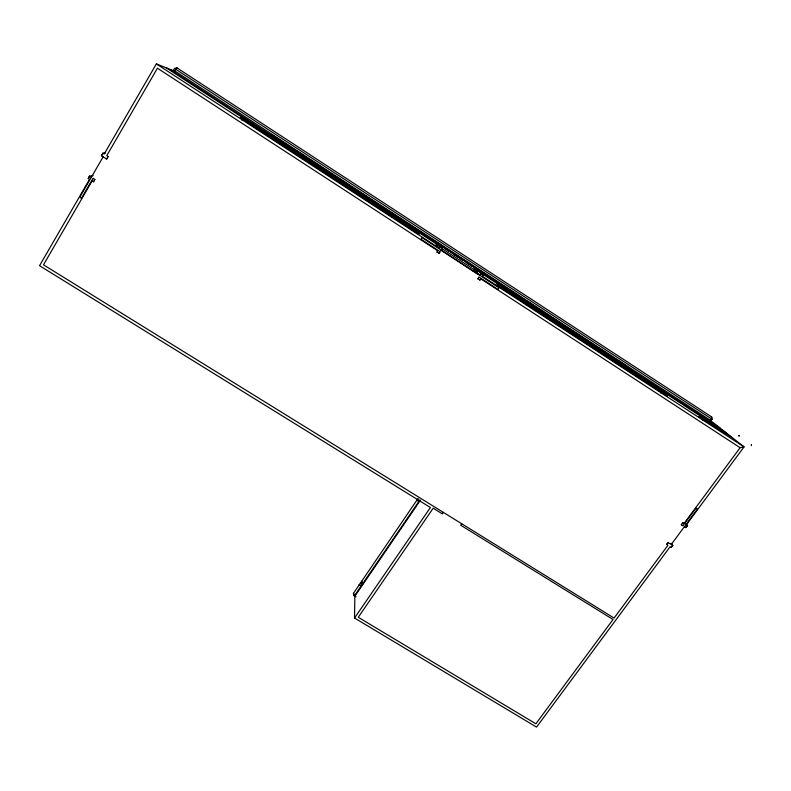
<?xml version="1.0" encoding="UTF-8"?>
<svg xmlns="http://www.w3.org/2000/svg" width="791" height="791" viewBox="0 0 791 791"><rect width="100%" height="100%" fill="white"/><g stroke="black" fill="none" stroke-linecap="round" stroke-linejoin="round"><path stroke-width="1.19" d="M671.401 543.358L672.647 545.553L671.233 547.402L670.125 546.71L536.545 727.107L354.546 618.038L354.843 595.227L420.021 499.803M684.363 526.757L686.173 527.3L687.468 525.491L686.361 524.789L744.044 446.885L482.579 276.484L483.39 275.268L476.162 268.307L437.057 243.173L436.286 244.35L439.282 248.275L440.083 247.039L442.199 248.107L441.437 250.253M172.745 71.506L174.534 68.431L177.006 67.868L711.712 416.956L711.465 418.933L710.002 420.931M107.131 158.724L106.567 159.021L101.436 155.758L102.909 153.207L105.144 153.147M354.546 618.038L430.393 507.515L39.55 265.697L89.531 179.349L88.256 178.539L89.373 176.294L91.42 177.095M361.724 581.207L359.154 584.767L360.854 586.428L363.168 583.036L361.724 581.207L418.083 498.419M88.256 178.539L89.719 176.017M101.436 155.758L102.909 153.207L104.194 154.027L156.371 63.893L176.294 71.872L709.092 419.428L744.044 446.885L740.129 447.706L684.136 523.375L682.445 522.772M103.146 156.845L79.782 197.196L81.483 198.274L93.13 178.183L94.91 179.794M671.233 547.402L672.854 545.226L667.851 542.507L666.773 543.971L667.911 545.306L614.073 618.078L43.495 264.827L92.092 180.971L93.368 181.772L94.831 179.26M106.567 159.021L108.041 156.48L106.755 155.659L157.439 68.204L437.68 250.727L437.116 252.369M174.465 71.328L177.006 67.868M241.71 120.044L242.699 118.383L417.895 232.603L419.022 234.304L240.335 117.839L242.699 118.383M438.728 253.417L440.36 251.894L420.99 239.268L422.048 237.626L499.022 287.786L497.935 289.387L478.842 276.949L477.982 278.976M473.196 271.214C475.342 263.611 480.977 273.043 483.39 275.268L475.262 268.09M481.482 273.716L479.919 275.327L475.52 270.552L476.558 268.989L483.074 274.754M479.573 280.014L480.958 278.916L740.129 447.706M356.049 596.859L353.943 595.593L353.419 593.379L359.411 584.598L360.854 586.428M354.833 596.216L420.15 500.604M443.395 512.41L442.387 513.883L433.191 508.198L358.274 617.287L535.873 723.785L613.035 619.491L460.698 525.214L461.717 523.751M660.525 392.979L661.602 391.486L496.975 284.157L499.615 286.846L667.317 396.153L661.602 391.486M710.605 421.217L712.058 419.23L711.712 416.956M666.803 544.603L668.425 542.418M671.381 544.287L697.435 509.088L695.951 508.148L682.88 525.807L681.397 524.868L683.029 522.663M685.837 527.696L687.468 525.491L685.886 523.662M418.785 501.613L419.309 501.178L417.124 499.823L418.785 501.613L417.203 499.922M359.411 584.598L361.319 586.072M93.368 181.772L93.941 181.475M353.943 595.593L354.843 595.227L353.419 593.379M475.539 267.971L439.203 244.34L442.505 248.621L440.083 247.039L437.057 243.173L439.509 244.399M89.373 176.294L93.111 175.642M102.563 153.494L104.758 153.434M362.703 584.045L360.538 582.73L363.168 583.036M270.255 134.707L271.946 134.915L625.81 365.719L630.615 369.704M417.124 499.823L419.003 500.673M360.538 582.73L362.703 583.718M712.058 419.23L174.534 68.431M436.286 244.35L437.71 245.2M439.47 244.805L440.449 245.081M703.545 420.496L698.68 416.6L731.635 437.146M436.879 251.953L439.292 253.525M477.764 278.57L480.157 280.123M439.193 244.449L476.142 268.554M170.095 69.39L441.655 246.485M445.788 249.175L448.883 251.192M453.016 253.891L458.177 257.253M460.243 258.608L462.31 259.952M466.443 262.642L471.604 266.013M473.671 267.358L720.008 428.01M166.367 67.897L437.166 244.459M479.544 272.094L726.563 433.152M441.556 248.354L477.319 271.669M156.371 63.893L439.282 248.275M440.528 249.926L478.337 274.566M474.234 269.652L475.52 270.552M439.203 244.34L442.199 248.107M437.581 243.242L440.587 247.059M671.203 543.694L672.647 545.553M108.041 156.48L108.11 157.033M681.358 524.235L681.397 524.868M739.012 435.445L739.101 436.049L739.012 435.445M751.361 444.898L751.45 445.521L751.361 444.898"/></g></svg>
